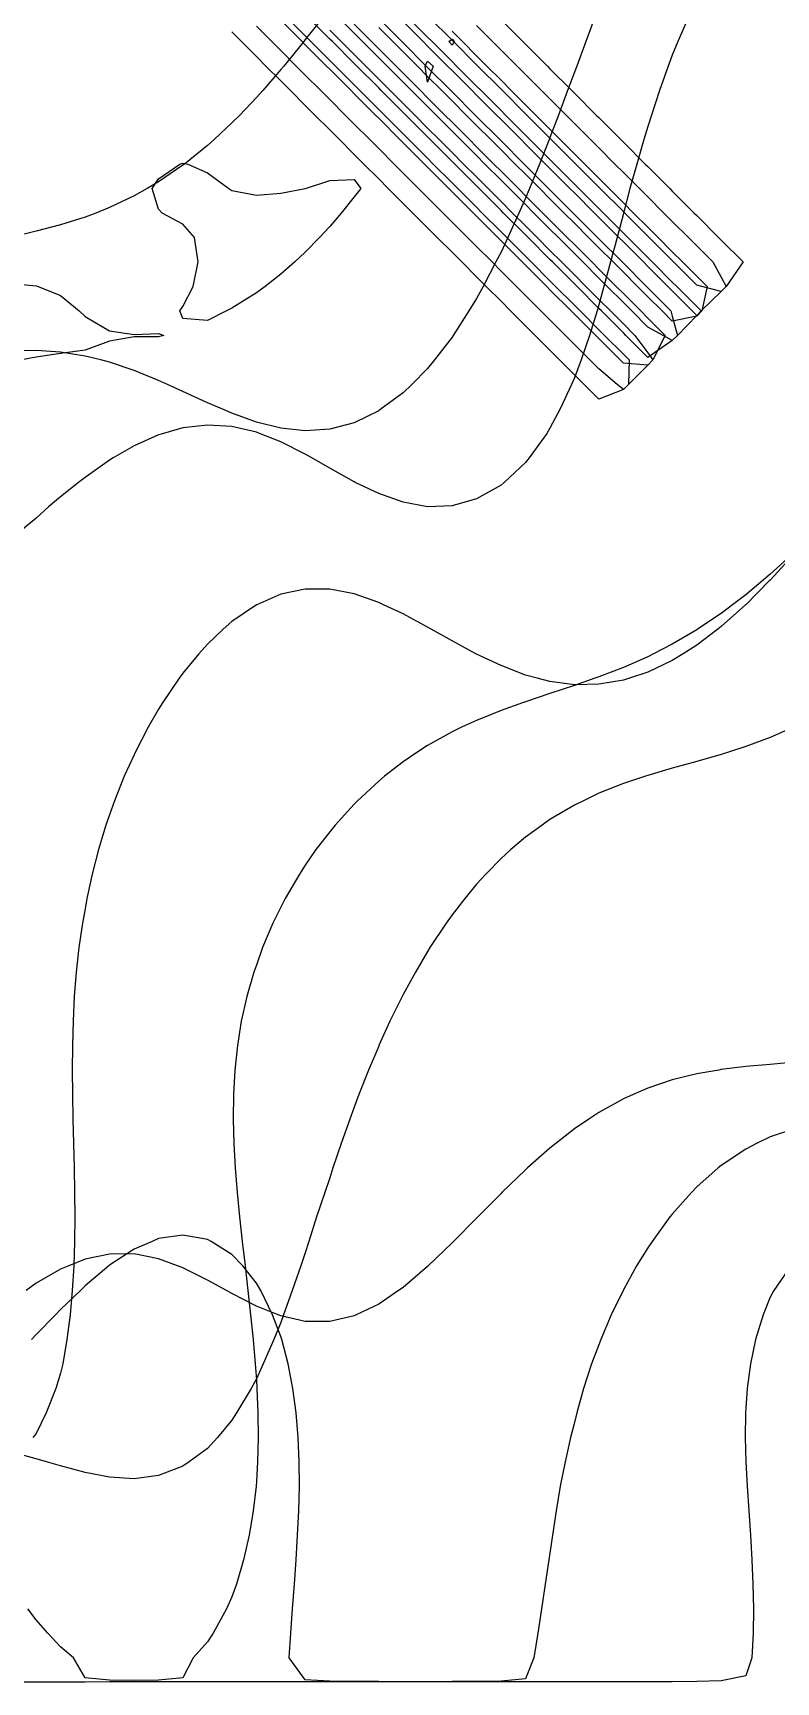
# Model space of a CAD drawing. Header units: metres. Extents: x 350990 to 353010, y 7454990 to 7457010.
# Drawn here: x 352229 to 352532, y 7454990 to 7455664 of the extents above; entities that cross this region are included whole.
import ezdxf

# ---------------------------------------------------------------- set-up
doc = ezdxf.new("R2010")
doc.units = ezdxf.units.M

msp = doc.modelspace()

# ---------------------------------------------------------------- linework, layer by layer
at = {"layer": 'DAC_RL1000'}
msp.add_polyline3d([(352400, 7455664.196, 1000), (352404.196, 7455660, 1000), (352410, 7455654.196, 1000), (352414.196, 7455650, 1000), (352420, 7455644.196, 1000), (352424.196, 7455640, 1000), (352430, 7455634.196, 1000), (352434.196, 7455630, 1000), (352440, 7455624.196, 1000), (352444.196, 7455620, 1000), (352450, 7455614.196, 1000), (352454.196, 7455610, 1000), (352460, 7455604.196, 1000), (352464.196, 7455600, 1000), (352470, 7455594.196, 1000), (352474.196, 7455590, 1000), (352480, 7455584.196, 1000), (352484.196, 7455580, 1000), (352490, 7455574.196, 1000), (352494.196, 7455570, 1000), (352500, 7455564.196, 1000), (352504.196, 7455560, 1000), (352502.082, 7455550, 1000), (352500, 7455547.918, 1000), (352490, 7455545.804, 1000), (352485.804, 7455550, 1000), (352480, 7455555.804, 1000), (352475.804, 7455560, 1000), (352470, 7455565.804, 1000), (352465.804, 7455570, 1000), (352460, 7455575.804, 1000), (352455.804, 7455580, 1000), (352450, 7455585.804, 1000), (352445.804, 7455590, 1000), (352440, 7455595.804, 1000), (352435.804, 7455600, 1000), (352430, 7455605.804, 1000), (352425.804, 7455610, 1000), (352420, 7455615.804, 1000), (352415.804, 7455620, 1000), (352410, 7455625.804, 1000), (352405.804, 7455630, 1000), (352400, 7455635.804, 1000), (352395.804, 7455640, 1000), (352390, 7455645.804, 1000), (352385.804, 7455650, 1000), (352380, 7455655.804, 1000), (352375.804, 7455660, 1000), (352370, 7455665.804, 1000)], dxfattribs=at)
at = {"layer": 'DAC_RL1100'}
msp.add_polyline3d([(352410, 7455666.569, 1100), (352416.569, 7455660, 1100), (352420, 7455656.569, 1100), (352426.569, 7455650, 1100), (352430, 7455646.569, 1100), (352436.569, 7455640, 1100), (352440, 7455636.569, 1100), (352446.569, 7455630, 1100), (352450, 7455626.569, 1100), (352456.569, 7455620, 1100), (352460, 7455616.569, 1100), (352466.569, 7455610, 1100), (352470, 7455606.569, 1100), (352476.569, 7455600, 1100), (352480, 7455596.569, 1100), (352486.569, 7455590, 1100), (352490, 7455586.569, 1100), (352496.569, 7455580, 1100), (352500, 7455576.569, 1100), (352506.569, 7455570, 1100), (352510, 7455563.785, 1100), (352512.082, 7455560, 1100), (352510, 7455557.918, 1100), (352501.866, 7455550, 1100), (352500, 7455548.177, 1100), (352498.177, 7455550, 1100), (352490, 7455558.177, 1100), (352488.177, 7455560, 1100), (352480, 7455568.177, 1100), (352478.177, 7455570, 1100), (352470, 7455578.177, 1100), (352468.177, 7455580, 1100), (352460, 7455588.177, 1100), (352458.177, 7455590, 1100), (352450, 7455598.177, 1100), (352448.177, 7455600, 1100), (352440, 7455608.177, 1100), (352438.177, 7455610, 1100), (352430, 7455618.177, 1100), (352428.177, 7455620, 1100), (352420, 7455628.177, 1100), (352418.177, 7455630, 1100), (352410, 7455638.177, 1100), (352408.177, 7455640, 1100), (352400, 7455648.177, 1100), (352398.177, 7455650, 1100), (352390, 7455658.177, 1100), (352388.177, 7455660, 1100), (352380, 7455668.177, 1100)], dxfattribs=at)
at = {"layer": 'DAC_RL1200'}
msp.add_polyline3d([(352420, 7455668.942, 1200), (352428.942, 7455660, 1200), (352430, 7455658.942, 1200), (352438.942, 7455650, 1200), (352440, 7455648.942, 1200), (352448.942, 7455640, 1200), (352450, 7455638.942, 1200), (352458.942, 7455630, 1200), (352460, 7455628.942, 1200), (352468.942, 7455620, 1200), (352470, 7455618.942, 1200), (352478.942, 7455610, 1200), (352480, 7455608.942, 1200), (352488.942, 7455600, 1200), (352490, 7455598.942, 1200), (352498.942, 7455590, 1200), (352500, 7455588.942, 1200), (352508.942, 7455580, 1200), (352510, 7455578.942, 1200), (352518.942, 7455570, 1200), (352512.082, 7455560, 1200), (352510, 7455557.918, 1200), (352502.082, 7455560, 1200), (352500, 7455560.549, 1200), (352490.549, 7455570, 1200), (352490, 7455570.549, 1200), (352480.549, 7455580, 1200), (352480, 7455580.549, 1200), (352470.549, 7455590, 1200), (352470, 7455590.549, 1200), (352460.549, 7455600, 1200), (352460, 7455600.549, 1200), (352450.549, 7455610, 1200), (352450, 7455610.549, 1200), (352440.549, 7455620, 1200), (352440, 7455620.549, 1200), (352430.549, 7455630, 1200), (352430, 7455630.549, 1200), (352420.549, 7455640, 1200), (352420, 7455640.549, 1200), (352410.549, 7455650, 1200), (352410, 7455650.549, 1200), (352400.549, 7455660, 1200), (352400, 7455660.549, 1200), (352390.549, 7455670, 1200)], dxfattribs=at)
at = {"layer": 'DAC_RL500'}
msp.add_polyline3d([(352332.332, 7455670, 500), (352340, 7455662.332, 500), (352342.332, 7455660, 500), (352350, 7455652.332, 500), (352352.332, 7455650, 500), (352360, 7455642.332, 500), (352362.332, 7455640, 500), (352370, 7455632.332, 500), (352372.332, 7455630, 500), (352380, 7455622.332, 500), (352382.332, 7455620, 500), (352390, 7455612.332, 500), (352392.332, 7455610, 500), (352400, 7455602.332, 500), (352402.332, 7455600, 500), (352410, 7455592.332, 500), (352412.332, 7455590, 500), (352420, 7455582.332, 500), (352422.332, 7455580, 500), (352430, 7455572.332, 500), (352432.332, 7455570, 500), (352440, 7455562.332, 500), (352442.332, 7455560, 500), (352450, 7455552.332, 500), (352452.332, 7455550, 500), (352460, 7455542.332, 500), (352462.332, 7455540, 500), (352470, 7455532.332, 500), (352472.332, 7455530, 500), (352472.082, 7455520, 500), (352470, 7455517.918, 500), (352460, 7455513.94, 500), (352453.94, 7455520, 500), (352450, 7455523.94, 500), (352443.94, 7455530, 500), (352440, 7455533.94, 500), (352433.94, 7455540, 500), (352430, 7455543.94, 500), (352423.94, 7455550, 500), (352420, 7455553.94, 500), (352413.94, 7455560, 500), (352410, 7455563.94, 500), (352403.94, 7455570, 500), (352400, 7455573.94, 500), (352393.94, 7455580, 500), (352390, 7455583.94, 500), (352383.94, 7455590, 500), (352380, 7455593.94, 500), (352373.94, 7455600, 500), (352370, 7455603.94, 500), (352363.94, 7455610, 500), (352360, 7455613.94, 500), (352353.94, 7455620, 500), (352350, 7455623.94, 500), (352343.94, 7455630, 500), (352340, 7455633.94, 500), (352333.94, 7455640, 500), (352330, 7455643.94, 500), (352323.94, 7455650, 500), (352320, 7455653.94, 500), (352313.94, 7455660, 500), (352310, 7455663.94, 500)], dxfattribs=at)
at = {"layer": 'DAC_RL600'}
msp.add_polyline3d([(352350, 7455664.705, 600), (352354.705, 7455660, 600), (352360, 7455654.705, 600), (352364.705, 7455650, 600), (352370, 7455644.705, 600), (352374.705, 7455640, 600), (352380, 7455634.705, 600), (352384.705, 7455630, 600), (352390, 7455624.705, 600), (352394.705, 7455620, 600), (352400, 7455614.705, 600), (352404.705, 7455610, 600), (352410, 7455604.705, 600), (352414.705, 7455600, 600), (352420, 7455594.705, 600), (352424.705, 7455590, 600), (352430, 7455584.705, 600), (352434.705, 7455580, 600), (352440, 7455574.705, 600), (352444.705, 7455570, 600), (352450, 7455564.705, 600), (352454.705, 7455560, 600), (352460, 7455554.705, 600), (352464.705, 7455550, 600), (352470, 7455544.705, 600), (352474.705, 7455540, 600), (352480, 7455532.83, 600), (352482.082, 7455530, 600), (352480, 7455527.918, 600), (352472.082, 7455520, 600), (352470, 7455517.918, 600), (352467.513, 7455520, 600), (352460, 7455526.313, 600), (352456.313, 7455530, 600), (352450, 7455536.313, 600), (352446.313, 7455540, 600), (352440, 7455546.313, 600), (352436.313, 7455550, 600), (352430, 7455556.313, 600), (352426.313, 7455560, 600), (352420, 7455566.313, 600), (352416.313, 7455570, 600), (352410, 7455576.313, 600), (352406.313, 7455580, 600), (352400, 7455586.313, 600), (352396.313, 7455590, 600), (352390, 7455596.313, 600), (352386.313, 7455600, 600), (352380, 7455606.313, 600), (352376.313, 7455610, 600), (352370, 7455616.313, 600), (352366.313, 7455620, 600), (352360, 7455626.313, 600), (352356.313, 7455630, 600), (352350, 7455636.313, 600), (352346.313, 7455640, 600), (352340, 7455646.313, 600), (352336.313, 7455650, 600), (352330, 7455656.313, 600), (352326.313, 7455660, 600), (352320, 7455666.313, 600)], dxfattribs=at)
at = {"layer": 'DAC_RL700'}
msp.add_polyline3d([(352360, 7455667.078, 700), (352367.078, 7455660, 700), (352370, 7455657.078, 700), (352377.078, 7455650, 700), (352380, 7455647.078, 700), (352387.078, 7455640, 700), (352390, 7455637.078, 700), (352397.078, 7455630, 700), (352400, 7455627.078, 700), (352407.078, 7455620, 700), (352410, 7455617.078, 700), (352417.078, 7455610, 700), (352420, 7455607.078, 700), (352427.078, 7455600, 700), (352430, 7455597.078, 700), (352437.078, 7455590, 700), (352440, 7455587.078, 700), (352447.078, 7455580, 700), (352450, 7455577.078, 700), (352457.078, 7455570, 700), (352460, 7455567.078, 700), (352467.078, 7455560, 700), (352470, 7455557.078, 700), (352477.078, 7455550, 700), (352480, 7455547.078, 700), (352487.078, 7455540, 700), (352482.082, 7455530, 700), (352480, 7455527.918, 700), (352470, 7455528.686, 700), (352468.686, 7455530, 700), (352460, 7455538.686, 700), (352458.686, 7455540, 700), (352450, 7455548.686, 700), (352448.686, 7455550, 700), (352440, 7455558.686, 700), (352438.686, 7455560, 700), (352430, 7455568.686, 700), (352428.686, 7455570, 700), (352420, 7455578.686, 700), (352418.686, 7455580, 700), (352410, 7455588.686, 700), (352408.686, 7455590, 700), (352400, 7455598.686, 700), (352398.686, 7455600, 700), (352390, 7455608.686, 700), (352388.686, 7455610, 700), (352380, 7455618.686, 700), (352378.686, 7455620, 700), (352370, 7455628.686, 700), (352368.686, 7455630, 700), (352360, 7455638.686, 700), (352358.686, 7455640, 700), (352350, 7455648.686, 700), (352348.686, 7455650, 700), (352340, 7455658.686, 700), (352338.686, 7455660, 700), (352330, 7455668.686, 700)], dxfattribs=at)
at = {"layer": 'DAC_RL800'}
msp.add_polyline3d([(352370, 7455669.451, 800), (352379.451, 7455660, 800), (352380, 7455659.451, 800), (352389.451, 7455650, 800), (352390, 7455649.451, 800), (352399.451, 7455640, 800), (352400, 7455639.451, 800), (352409.451, 7455630, 800), (352410, 7455629.451, 800), (352419.451, 7455620, 800), (352420, 7455619.451, 800), (352429.451, 7455610, 800), (352430, 7455609.451, 800), (352439.451, 7455600, 800), (352440, 7455599.451, 800), (352449.451, 7455590, 800), (352450, 7455589.451, 800), (352459.451, 7455580, 800), (352460, 7455579.451, 800), (352469.451, 7455570, 800), (352470, 7455569.451, 800), (352479.451, 7455560, 800), (352480, 7455559.451, 800), (352489.451, 7455550, 800), (352490, 7455547.918, 800), (352492.082, 7455540, 800), (352490, 7455537.918, 800), (352480, 7455531.058, 800), (352471.058, 7455540, 800), (352470, 7455541.058, 800), (352461.058, 7455550, 800), (352460, 7455551.058, 800), (352451.058, 7455560, 800), (352450, 7455561.058, 800), (352441.058, 7455570, 800), (352440, 7455571.058, 800), (352431.058, 7455580, 800), (352430, 7455581.058, 800), (352421.058, 7455590, 800), (352420, 7455591.058, 800), (352411.058, 7455600, 800), (352410, 7455601.058, 800), (352401.058, 7455610, 800), (352400, 7455611.058, 800), (352391.058, 7455620, 800), (352390, 7455621.058, 800), (352381.058, 7455630, 800), (352380, 7455631.058, 800), (352371.058, 7455640, 800), (352370, 7455641.058, 800), (352361.058, 7455650, 800), (352360, 7455651.058, 800), (352351.058, 7455660, 800), (352350, 7455661.058, 800), (352341.058, 7455670, 800)], dxfattribs=at)
at = {"layer": 'DAC_RL900'}
msp.add_polyline3d([(352381.823, 7455670, 900), (352390, 7455661.823, 900), (352391.823, 7455660, 900), (352400, 7455651.823, 900), (352401.823, 7455650, 900), (352410, 7455641.823, 900), (352411.823, 7455640, 900), (352420, 7455631.823, 900), (352421.823, 7455630, 900), (352430, 7455621.823, 900), (352431.823, 7455620, 900), (352440, 7455611.823, 900), (352441.823, 7455610, 900), (352450, 7455601.823, 900), (352451.823, 7455600, 900), (352460, 7455591.823, 900), (352461.823, 7455590, 900), (352470, 7455581.823, 900), (352471.823, 7455580, 900), (352480, 7455571.823, 900), (352481.823, 7455570, 900), (352490, 7455561.823, 900), (352491.823, 7455560, 900), (352500, 7455551.823, 900), (352501.823, 7455550, 900), (352500, 7455548.134, 900), (352492.082, 7455540, 900), (352490, 7455537.918, 900), (352486.215, 7455540, 900), (352480, 7455543.431, 900), (352473.431, 7455550, 900), (352470, 7455553.431, 900), (352463.431, 7455560, 900), (352460, 7455563.431, 900), (352453.431, 7455570, 900), (352450, 7455573.431, 900), (352443.431, 7455580, 900), (352440, 7455583.431, 900), (352433.431, 7455590, 900), (352430, 7455593.431, 900), (352423.431, 7455600, 900), (352420, 7455603.431, 900), (352413.431, 7455610, 900), (352410, 7455613.431, 900), (352403.431, 7455620, 900), (352400, 7455623.431, 900), (352393.431, 7455630, 900), (352390, 7455633.431, 900), (352383.431, 7455640, 900), (352380, 7455643.431, 900), (352373.431, 7455650, 900), (352370, 7455653.431, 900), (352363.431, 7455660, 900), (352360, 7455663.431, 900), (352353.431, 7455670, 900)], dxfattribs=at)
at = {"layer": 'PHY_RL800'}
for points in [[(352400, 7455658.598, 800), (352398.731, 7455660, 800), (352400, 7455660.933, 800), (352400.861, 7455660, 800)], [(352390, 7455643.428, 800), (352389.038, 7455650, 800), (352390, 7455652.065, 800), (352392.26, 7455650, 800)], [(352280, 7455591.621, 800), (352277.398, 7455600, 800), (352280, 7455603.997, 800), (352288.734, 7455610, 800), (352290, 7455610.354, 800), (352292.013, 7455610, 800), (352300, 7455606.373, 800), (352308.694, 7455600, 800), (352310, 7455599.242, 800), (352320, 7455597.276, 800), (352330, 7455598.052, 800), (352340, 7455599.951, 800), (352340.093, 7455600, 800), (352350, 7455603.341, 800), (352360, 7455603.66, 800), (352362.702, 7455600, 800), (352360, 7455596.567, 800), (352354.716, 7455590, 800), (352350, 7455584.542, 800), (352345.852, 7455580, 800), (352340, 7455574.004, 800), (352335.726, 7455570, 800), (352330, 7455564.956, 800), (352323.615, 7455560, 800), (352320, 7455557.347, 800), (352310, 7455551.11, 800), (352307.839, 7455550, 800), (352300, 7455546.168, 800), (352290, 7455546.88, 800), (352288.708, 7455550, 800), (352290, 7455551.82, 800), (352294.13, 7455560, 800), (352296.267, 7455570, 800), (352294.764, 7455580, 800), (352290, 7455585.493, 800), (352281.438, 7455590, 800)]]:
    msp.add_polyline3d(points, close=True, dxfattribs=at)
msp.add_polyline3d([(352220, 7455561.147, 800), (352230, 7455560.224, 800), (352230.875, 7455560, 800), (352240, 7455556.322, 800), (352247.582, 7455550, 800), (352250, 7455547.764, 800), (352260, 7455541.85, 800), (352270, 7455540.405, 800), (352280, 7455540.854, 800), (352282.222, 7455540, 800), (352280, 7455539.367, 800), (352270, 7455539.479, 800), (352260, 7455537.693, 800), (352250, 7455534.007, 800), (352240, 7455532.612, 800), (352230, 7455531.077, 800), (352224.154, 7455530, 800)], dxfattribs=at)
at = {"layer": 'PHY_RL900'}
msp.add_polyline3d([(352347.259, 7455670, 900), (352340, 7455660.824, 900), (352339.38, 7455660, 900), (352331.272, 7455650, 900), (352330, 7455648.548, 900), (352322.645, 7455640, 900), (352320, 7455637.154, 900), (352313.254, 7455630, 900), (352310, 7455626.795, 900), (352302.767, 7455620, 900), (352300, 7455617.576, 900), (352290.63, 7455610, 900), (352290, 7455609.523, 900), (352280, 7455602.703, 900), (352275.432, 7455600, 900), (352270, 7455596.967, 900), (352260, 7455592.23, 900), (352254.354, 7455590, 900), (352250, 7455588.363, 900), (352240, 7455585.218, 900), (352230, 7455582.552, 900), (352220, 7455580.173, 900)], dxfattribs=at)
at = {"layer": 'PRO_RL1000'}
msp.add_polyline3d([(352539.1, 7455450, 1000), (352530, 7455440.081, 1000), (352529.926, 7455440, 1000), (352520, 7455430.043, 1000), (352519.956, 7455430, 1000), (352510, 7455421.162, 1000), (352508.564, 7455420, 1000), (352500, 7455413.557, 1000), (352494.476, 7455410, 1000), (352490, 7455407.293, 1000), (352480, 7455402.507, 1000), (352472.45, 7455400, 1000), (352470, 7455399.224, 1000), (352460, 7455397.542, 1000), (352450, 7455397.369, 1000), (352440, 7455398.648, 1000), (352434.778, 7455400, 1000), (352430, 7455401.296, 1000), (352420, 7455405.143, 1000), (352410, 7455409.867, 1000), (352409.743, 7455410, 1000), (352400, 7455415.282, 1000), (352391.503, 7455420, 1000), (352390, 7455420.872, 1000), (352380, 7455426.281, 1000), (352371.995, 7455430, 1000), (352370, 7455430.961, 1000), (352360, 7455434.485, 1000), (352350, 7455436.409, 1000), (352340, 7455436.419, 1000), (352330, 7455434.294, 1000), (352320.169, 7455430, 1000), (352320, 7455429.923, 1000), (352310, 7455423.148, 1000), (352306.442, 7455420, 1000), (352300, 7455413.939, 1000), (352296.493, 7455410, 1000), (352290, 7455402.135, 1000), (352288.428, 7455400, 1000), (352281.646, 7455390, 1000), (352280, 7455387.331, 1000), (352275.748, 7455380, 1000), (352270.566, 7455370, 1000), (352270, 7455368.779, 1000), (352265.988, 7455360, 1000), (352261.992, 7455350, 1000), (352260, 7455344.246, 1000), (352258.487, 7455340, 1000), (352255.412, 7455330, 1000), (352252.833, 7455320, 1000), (352250.719, 7455310, 1000), (352250, 7455305.779, 1000), (352248.924, 7455300, 1000), (352247.456, 7455290, 1000), (352246.354, 7455280, 1000), (352245.579, 7455270, 1000), (352245.088, 7455260, 1000), (352244.836, 7455250, 1000), (352244.777, 7455240, 1000), (352244.865, 7455230, 1000), (352245.05, 7455220, 1000), (352245.282, 7455210, 1000), (352245.512, 7455200, 1000), (352245.687, 7455190, 1000), (352245.754, 7455180, 1000), (352245.659, 7455170, 1000), (352245.349, 7455160, 1000), (352244.767, 7455150, 1000), (352243.859, 7455140, 1000), (352242.568, 7455130, 1000), (352240.84, 7455120, 1000), (352240, 7455116.227, 1000), (352238.043, 7455110, 1000), (352234.079, 7455100, 1000), (352230, 7455091.617, 1000), (352228.611, 7455090, 1000)], dxfattribs=at)
at = {"layer": 'PRO_RL1100'}
msp.add_polyline3d([(352496.589, 7455670, 1100), (352492.249, 7455660, 1100), (352490, 7455654.42, 1100), (352488.313, 7455650, 1100), (352484.76, 7455640, 1100), (352481.441, 7455630, 1100), (352480, 7455625.357, 1100), (352478.357, 7455620, 1100), (352475.469, 7455610, 1100), (352472.714, 7455600, 1100), (352470.058, 7455590, 1100), (352470, 7455589.772, 1100), (352467.408, 7455580, 1100), (352464.766, 7455570, 1100), (352462.081, 7455560, 1100), (352460, 7455552.487, 1100), (352459.251, 7455550, 1100), (352456.109, 7455540, 1100), (352452.71, 7455530, 1100), (352450, 7455522.704, 1100), (352448.847, 7455520, 1100), (352444.168, 7455510, 1100), (352440, 7455502.07, 1100), (352438.668, 7455500, 1100), (352431.499, 7455490, 1100), (352430, 7455488.125, 1100), (352421.335, 7455480, 1100), (352420, 7455478.869, 1100), (352410, 7455473.236, 1100), (352400, 7455470.396, 1100), (352390, 7455470.061, 1100), (352380, 7455471.876, 1100), (352370, 7455475.419, 1100), (352360.442, 7455480, 1100), (352360, 7455480.22, 1100), (352350, 7455485.837, 1100), (352342.656, 7455490, 1100), (352340, 7455491.509, 1100), (352330, 7455496.585, 1100), (352321.34, 7455500, 1100), (352320, 7455500.509, 1100), (352310, 7455502.824, 1100), (352300, 7455503.407, 1100), (352290, 7455502.231, 1100), (352282.093, 7455500, 1100), (352280, 7455499.381, 1100), (352270, 7455494.853, 1100), (352261.492, 7455490, 1100), (352260, 7455489.088, 1100), (352250, 7455482.036, 1100), (352247.28, 7455480, 1100), (352240, 7455474.038, 1100), (352235.042, 7455470, 1100), (352230, 7455465.428, 1100), (352223.584, 7455460, 1100)], dxfattribs=at)
at = {"layer": 'PRO_RL1200'}
msp.add_polyline3d([(352458.293, 7455670, 1200), (352454.613, 7455660, 1200), (352450.927, 7455650, 1200), (352450, 7455647.516, 1200), (352447.224, 7455640, 1200), (352443.481, 7455630, 1200), (352440, 7455620.858, 1200), (352439.668, 7455620, 1200), (352435.702, 7455610, 1200), (352431.634, 7455600, 1200), (352430, 7455596.099, 1200), (352427.324, 7455590, 1200), (352422.791, 7455580, 1200), (352420, 7455574.053, 1200), (352417.943, 7455570, 1200), (352412.677, 7455560, 1200), (352410, 7455555.107, 1200), (352406.867, 7455550, 1200), (352400.481, 7455540, 1200), (352400, 7455539.274, 1200), (352392.812, 7455530, 1200), (352390, 7455526.509, 1200), (352383.538, 7455520, 1200), (352380, 7455516.559, 1200), (352371.078, 7455510, 1200), (352370, 7455509.231, 1200), (352360, 7455504.377, 1200), (352350, 7455501.716, 1200), (352340, 7455501.054, 1200), (352330, 7455502.134, 1200), (352320, 7455504.644, 1200), (352310, 7455508.231, 1200), (352305.866, 7455510, 1200), (352300, 7455512.53, 1200), (352290, 7455517.127, 1200), (352283.638, 7455520, 1200), (352280, 7455521.634, 1200), (352270, 7455525.702, 1200), (352260, 7455529.077, 1200), (352256.37, 7455530, 1200), (352250, 7455531.577, 1200), (352240, 7455533.136, 1200), (352230, 7455533.782, 1200), (352220, 7455533.604, 1200)], dxfattribs=at)
at = {"layer": 'PRO_RL500'}
msp.add_polyline3d([(352538.455, 7455160, 500), (352531.542, 7455150, 500), (352530, 7455147.238, 500), (352527.102, 7455140, 500), (352524.059, 7455130, 500), (352521.912, 7455120, 500), (352520.557, 7455110, 500), (352520, 7455101.855, 500), (352519.897, 7455100, 500), (352519.781, 7455090, 500), (352520, 7455080.086, 500), (352520.002, 7455080, 500), (352520.539, 7455070, 500), (352521.218, 7455060, 500), (352521.92, 7455050, 500), (352522.537, 7455040, 500), (352522.976, 7455030, 500), (352523.155, 7455020, 500), (352523.006, 7455010, 500), (352522.471, 7455000, 500), (352520, 7454992.597, 500), (352510, 7454990.58, 500), (352500, 7454990.315, 500), (352490, 7454990.214, 500), (352480, 7454990.164, 500), (352470, 7454990.134, 500), (352460, 7454990.116, 500), (352450, 7454990.105, 500), (352440, 7454990.098, 500), (352430, 7454990.094, 500), (352420, 7454990.092, 500), (352410, 7454990.093, 500), (352400, 7454990.095, 500), (352390, 7454990.099, 500), (352380, 7454990.104, 500), (352370, 7454990.109, 500), (352360, 7454990.115, 500), (352350, 7454990.12, 500), (352340, 7454990.124, 500), (352330, 7454990.125, 500), (352320, 7454990.123, 500), (352310, 7454990.119, 500), (352300, 7454990.113, 500), (352290, 7454990.106, 500), (352280, 7454990.099, 500), (352270, 7454990.093, 500), (352260, 7454990.087, 500), (352250, 7454990.083, 500), (352240, 7454990.079, 500), (352230, 7454990.077, 500), (352220, 7454990.076, 500)], dxfattribs=at)
at = {"layer": 'PRO_RL600'}
msp.add_polyline3d([(352540, 7455215.985, 600), (352530, 7455212.674, 600), (352524.483, 7455210, 600), (352520, 7455207.746, 600), (352510, 7455201.02, 600), (352508.774, 7455200, 600), (352500, 7455192.249, 600), (352497.838, 7455190, 600), (352490, 7455181.204, 600), (352489.042, 7455180, 600), (352481.722, 7455170, 600), (352480, 7455167.41, 600), (352475.392, 7455160, 600), (352470, 7455150.211, 600), (352469.886, 7455150, 600), (352465.017, 7455140, 600), (352460.81, 7455130, 600), (352460, 7455127.828, 600), (352457.018, 7455120, 600), (352453.739, 7455110, 600), (352450.944, 7455100, 600), (352450, 7455096.123, 600), (352448.405, 7455090, 600), (352446.156, 7455080, 600), (352444.224, 7455070, 600), (352442.538, 7455060, 600), (352441.031, 7455050, 600), (352440, 7455042.632, 600), (352439.589, 7455040, 600), (352438.07, 7455030, 600), (352436.571, 7455020, 600), (352435.034, 7455010, 600), (352433.403, 7455000, 600), (352430, 7454991.349, 600), (352420, 7454990.433, 600), (352410, 7454990.285, 600), (352400, 7454990.233, 600), (352390, 7454990.215, 600), (352380, 7454990.217, 600), (352370, 7454990.24, 600), (352360, 7454990.296, 600), (352350, 7454990.433, 600), (352340, 7454990.966, 600), (352333.369, 7455000, 600), (352334.027, 7455010, 600), (352334.769, 7455020, 600), (352335.53, 7455030, 600), (352336.252, 7455040, 600), (352336.874, 7455050, 600), (352337.336, 7455060, 600), (352337.577, 7455070, 600), (352337.533, 7455080, 600), (352337.134, 7455090, 600), (352336.305, 7455100, 600), (352334.965, 7455110, 600), (352333.024, 7455120, 600), (352330.382, 7455130, 600), (352330, 7455131.141, 600), (352326.663, 7455140, 600), (352321.781, 7455150, 600), (352320, 7455152.97, 600), (352314.512, 7455160, 600), (352310, 7455164.693, 600), (352301.539, 7455170, 600), (352300, 7455170.808, 600), (352290, 7455172.616, 600), (352280, 7455171.137, 600), (352277.407, 7455170, 600), (352270, 7455166.79, 600), (352260, 7455160.253, 600), (352259.705, 7455160, 600), (352250, 7455151.842, 600), (352248.121, 7455150, 600), (352240, 7455142.231, 600), (352237.875, 7455140, 600), (352230, 7455131.964, 600), (352228.155, 7455130, 600)], dxfattribs=at)
at = {"layer": 'PRO_RL700'}
msp.add_polyline3d([(352540, 7455243.226, 700), (352530, 7455242.322, 700), (352520, 7455241.387, 700), (352510, 7455240.167, 700), (352509.029, 7455240, 700), (352500, 7455238.448, 700), (352490, 7455236.003, 700), (352480, 7455232.641, 700), (352473.972, 7455230, 700), (352470, 7455228.23, 700), (352460, 7455222.688, 700), (352455.929, 7455220, 700), (352450, 7455215.971, 700), (352442.338, 7455210, 700), (352440, 7455208.114, 700), (352430.817, 7455200, 700), (352430, 7455199.25, 700), (352420.395, 7455190, 700), (352420, 7455189.604, 700), (352410.472, 7455180, 700), (352410, 7455179.503, 700), (352400.585, 7455170, 700), (352400, 7455169.384, 700), (352390.226, 7455160, 700), (352390, 7455159.774, 700), (352380, 7455151.259, 700), (352378.119, 7455150, 700), (352370, 7455144.398, 700), (352360.768, 7455140, 700), (352360, 7455139.626, 700), (352350, 7455137.26, 700), (352340, 7455137.313, 700), (352330, 7455139.575, 700), (352328.933, 7455140, 700), (352320, 7455143.629, 700), (352310, 7455148.761, 700), (352307.732, 7455150, 700), (352300, 7455154.225, 700), (352290, 7455159.165, 700), (352287.798, 7455160, 700), (352280, 7455162.908, 700), (352270, 7455164.905, 700), (352260, 7455164.871, 700), (352250, 7455162.746, 700), (352243.384, 7455160, 700), (352240, 7455158.668, 700), (352230, 7455152.934, 700), (352225.949, 7455150, 700)], dxfattribs=at)
at = {"layer": 'PRO_RL800'}
msp.add_polyline3d([(352539.553, 7455380, 800), (352530, 7455375.789, 800), (352520, 7455372.102, 800), (352513.399, 7455370, 800), (352510, 7455368.929, 800), (352500, 7455366.052, 800), (352490, 7455363.265, 800), (352480, 7455360.329, 800), (352479.007, 7455360, 800), (352470, 7455356.983, 800), (352460, 7455353.017, 800), (352453.689, 7455350, 800), (352450, 7455348.194, 800), (352440, 7455342.286, 800), (352436.748, 7455340, 800), (352430, 7455335.071, 800), (352424.076, 7455330, 800), (352420, 7455326.34, 800), (352413.821, 7455320, 800), (352410, 7455315.849, 800), (352405.158, 7455310, 800), (352400, 7455303.336, 800), (352397.612, 7455300, 800), (352390.95, 7455290, 800), (352390, 7455288.475, 800), (352384.979, 7455280, 800), (352380, 7455270.816, 800), (352379.567, 7455270, 800), (352374.601, 7455260, 800), (352370.083, 7455250, 800), (352370, 7455249.804, 800), (352365.806, 7455240, 800), (352361.888, 7455230, 800), (352360, 7455224.832, 800), (352358.165, 7455220, 800), (352354.598, 7455210, 800), (352351.267, 7455200, 800), (352350, 7455196.02, 800), (352347.939, 7455190, 800), (352344.646, 7455180, 800), (352341.469, 7455170, 800), (352340, 7455165.311, 800), (352338.14, 7455160, 800), (352334.645, 7455150, 800), (352331.135, 7455140, 800), (352330, 7455136.843, 800), (352327.123, 7455130, 800), (352322.776, 7455120, 800), (352320, 7455113.886, 800), (352317.82, 7455110, 800), (352311.881, 7455100, 800), (352310, 7455097.026, 800), (352304.079, 7455090, 800), (352300, 7455085.502, 800), (352292.594, 7455080, 800), (352290, 7455078.22, 800), (352280, 7455074.376, 800), (352270, 7455073.087, 800), (352260, 7455073.739, 800), (352250, 7455075.694, 800), (352240, 7455078.346, 800), (352234.167, 7455080, 800), (352230, 7455081.231, 800), (352220, 7455083.921, 800)], dxfattribs=at)
at = {"layer": 'PRO_RL900'}
msp.add_polyline3d([(352538.297, 7455450, 900), (352530, 7455442.49, 900), (352527.089, 7455440, 900), (352520, 7455434.087, 900), (352514.67, 7455430, 900), (352510, 7455426.494, 900), (352500.351, 7455420, 900), (352500, 7455419.767, 900), (352490, 7455413.888, 900), (352482.359, 7455410, 900), (352480, 7455408.807, 900), (352470, 7455404.406, 900), (352460, 7455400.558, 900), (352458.391, 7455400, 900), (352450, 7455397.064, 900), (352440, 7455393.754, 900), (352430, 7455390.427, 900), (352428.78, 7455390, 900), (352420, 7455386.836, 900), (352410, 7455382.807, 900), (352403.905, 7455380, 900), (352400, 7455378.118, 900), (352390, 7455372.557, 900), (352385.994, 7455370, 900), (352380, 7455365.922, 900), (352372.352, 7455360, 900), (352370, 7455358.031, 900), (352361.36, 7455350, 900), (352360, 7455348.611, 900), (352352.187, 7455340, 900), (352350, 7455337.307, 900), (352344.341, 7455330, 900), (352340, 7455323.617, 900), (352337.581, 7455320, 900), (352331.764, 7455310, 900), (352330, 7455306.458, 900), (352326.723, 7455300, 900), (352322.488, 7455290, 900), (352320, 7455282.78, 900), (352318.985, 7455280, 900), (352316.046, 7455270, 900), (352313.823, 7455260, 900), (352312.238, 7455250, 900), (352311.215, 7455240, 900), (352310.685, 7455230, 900), (352310.578, 7455220, 900), (352310.83, 7455210, 900), (352311.378, 7455200, 900), (352312.163, 7455190, 900), (352313.126, 7455180, 900), (352314.21, 7455170, 900), (352315.361, 7455160, 900), (352316.525, 7455150, 900), (352317.647, 7455140, 900), (352318.675, 7455130, 900), (352319.556, 7455120, 900), (352320, 7455113.48, 900), (352320.208, 7455110, 900), (352320.581, 7455100, 900), (352320.682, 7455090, 900), (352320.465, 7455080, 900), (352320, 7455072.022, 900), (352319.865, 7455070, 900), (352318.721, 7455060, 900), (352317.043, 7455050, 900), (352314.771, 7455040, 900), (352311.845, 7455030, 900), (352310, 7455024.906, 900), (352307.784, 7455020, 900), (352302.309, 7455010, 900), (352300, 7455006.438, 900), (352294.164, 7455000, 900), (352290, 7454991.811, 900), (352280, 7454990.833, 900), (352270, 7454990.712, 900), (352260, 7454990.848, 900), (352250, 7454991.801, 900), (352245.304, 7455000, 900), (352240, 7455004.48, 900), (352234.796, 7455010, 900), (352230, 7455015.523, 900), (352226.577, 7455020, 900)], dxfattribs=at)

doc.saveas('drawing.dxf')
